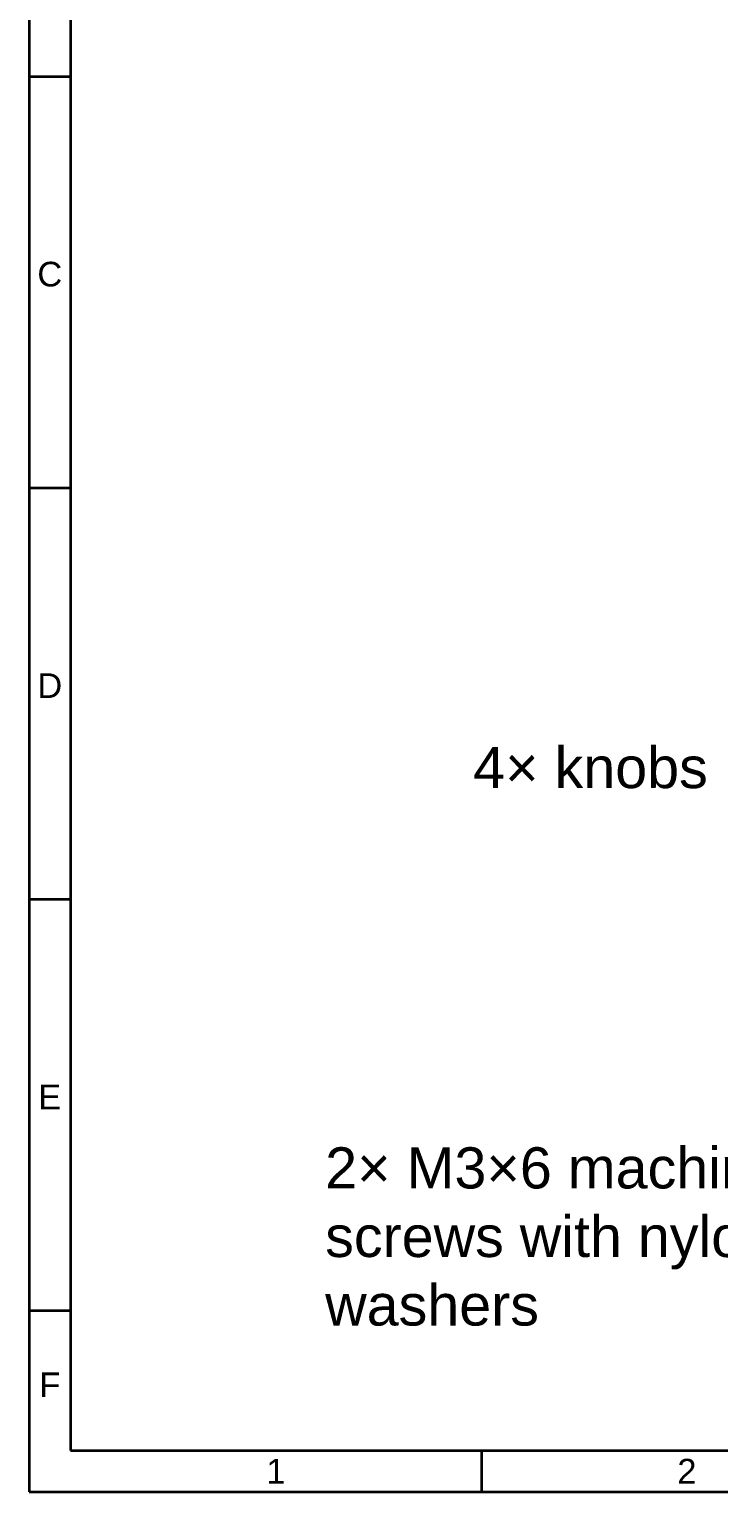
# Model space of a CAD drawing. Header units: millimetres. Extents: x 10 to 410, y 10 to 287.
# Drawn here: x 10 to 93.9, y 10 to 187.8 of the extents above; entities that cross this region are included whole.
import ezdxf

# ---------------------------------------------------------------- set-up
doc = ezdxf.new("R2010")
doc.units = ezdxf.units.MM
doc.layers.add('frame', color=5, linetype='Continuous', lineweight=35, true_color=0x0000ff)
doc.layers.add('notes', color=94, linetype='Continuous', lineweight=25, true_color=0x008000)
doc.styles.add('textstyle16', font='')
doc.styles.add('textstyle18', font='')
doc.styles.add('textstyle19', font='')
doc.styles.add('textstyle21', font='')
doc.styles.add('textstyle23', font='')
doc.styles.add('textstyle25', font='')
doc.styles.add('textstyle32', font='')
doc.styles.add('textstyle34', font='')
doc.styles.get('textstyle16').set_extended_font_data('Nimbus Sans L')
doc.styles.get('textstyle18').set_extended_font_data('Nimbus Sans L')
doc.styles.get('textstyle19').set_extended_font_data('Nimbus Sans L')
doc.styles.get('textstyle21').set_extended_font_data('Nimbus Sans L')
doc.styles.get('textstyle23').set_extended_font_data('Nimbus Sans L')
doc.styles.get('textstyle25').set_extended_font_data('Nimbus Sans L')
doc.styles.get('textstyle32').set_extended_font_data('Nimbus Sans L')
doc.styles.get('textstyle34').set_extended_font_data('Nimbus Sans L')

msp = doc.modelspace()

# ---------------------------------------------------------------- linework, layer by layer
at = {"layer": 'frame'}
for p, q in [((10, 287), (10, 10)), ((15, 282), (15, 15)), ((15, 182), (10, 182)), ((15, 132), (10, 132)), ((15, 82), (10, 82)), ((15, 32), (10, 32)), ((15, 15), (405, 15)), ((65, 15), (65, 10)), ((10, 10), (410, 10))]:
    msp.add_line(p, q, dxfattribs=at)

# ---------------------------------------------------------------- texts
at = {"layer": 'frame', "char_height": 3, "attachment_point": 5}
for s, insert, style in [('C', (12.5, 158), 'textstyle25'), ('D', (12.5, 108), 'textstyle23'), ('E', (12.5, 58), 'textstyle21'), ('F', (12.5, 23), 'textstyle19'), ('1', (40, 12.5), 'textstyle18'), ('2', (90, 12.5), 'textstyle16')]:
    msp.add_mtext(s, dxfattribs=dict(at, insert=insert, style=style))
at = {"layer": 'notes', "char_height": 5, "attachment_point": 4}
for s, insert, style in [('4× knobs', (64, 98), 'textstyle32'), ('2× M3×6 machine\\Pscrews with nylon\\Pwashers', (46, 41), 'textstyle34')]:
    msp.add_mtext(s, dxfattribs=dict(at, insert=insert, style=style))

doc.saveas('drawing.dxf')
